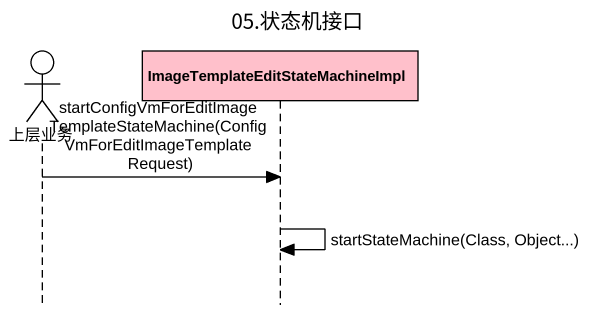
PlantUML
@startuml
title 05.状态机接口
hide footbox
actor 上层业务 #FFFFFF
participant "ImageTemplateEditStateMachineImpl" as ImageTemplateEditStateMachin #FFC0CB

上层业务 -> ImageTemplateEditStateMachin : startConfigVmForEditImageTemplateStateMachine(ConfigVmForEditImageTemplateRequest)
ImageTemplateEditStateMachin -> ImageTemplateEditStateMachin : startStateMachine(Class, Object...)
@enduml
